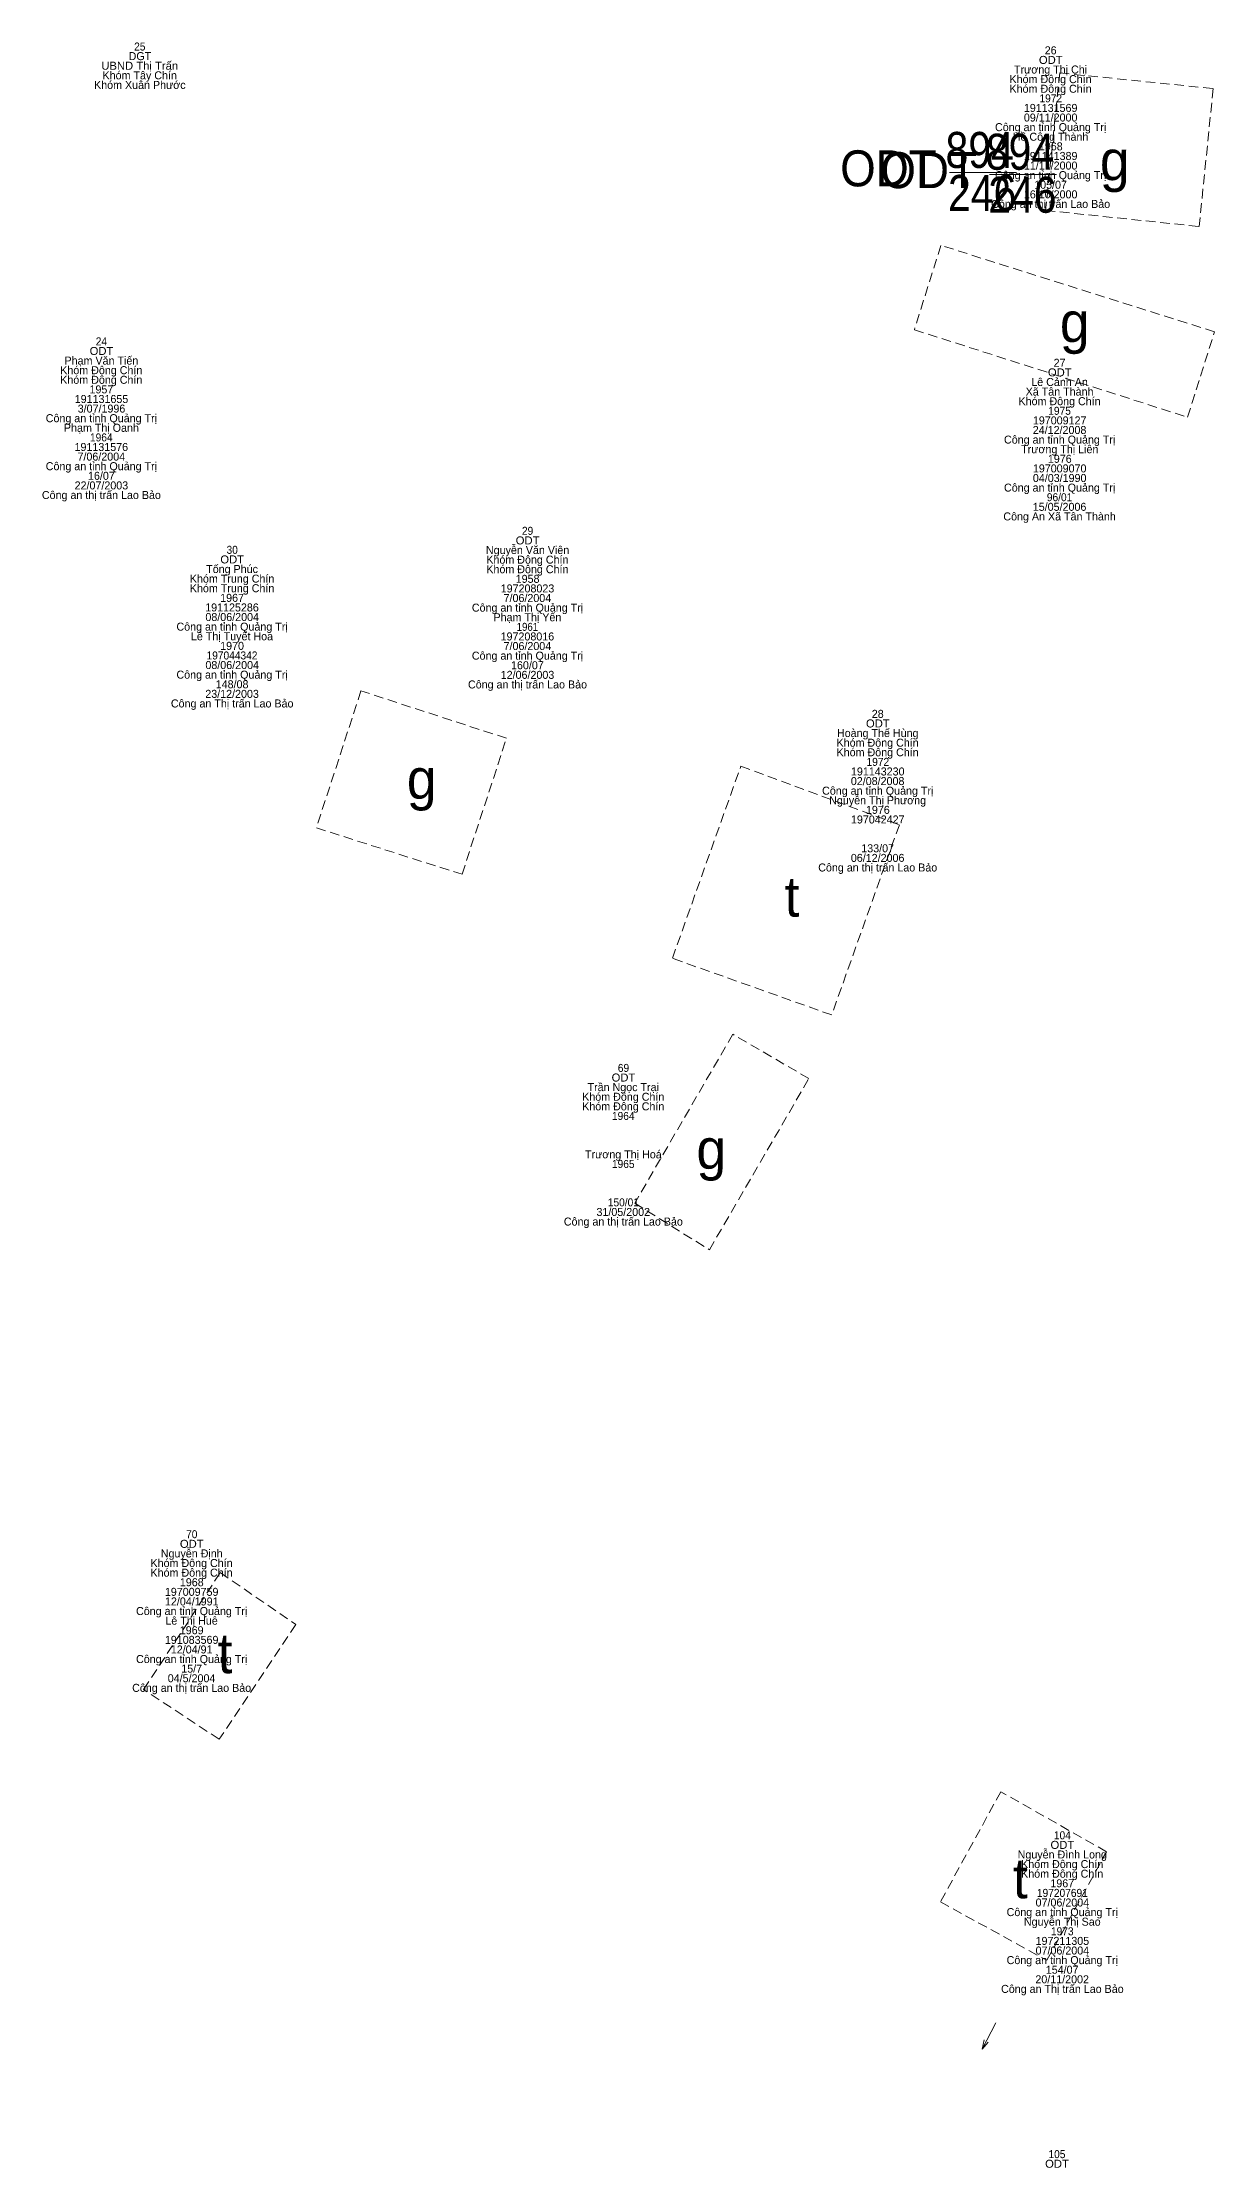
# Model space of a CAD drawing. Header units: metres. Extents: x 537497 to 538007, y 1836993 to 1837512.
# Drawn here: x 537945.2 to 538003.7, y 1837397.4 to 1837503.4 of the extents above; entities that cross this region are included whole.
import ezdxf
from ezdxf.enums import TextEntityAlignment as Align

# ---------------------------------------------------------------- set-up
doc = ezdxf.new("R2010")
doc.units = ezdxf.units.M
doc.header["$LTSCALE"] = 0.16
doc.linetypes.add('MEDIUM_DASHED', pattern=[4.5, 3, -1.5])
doc.layers.add('14', color=7, linetype='MEDIUM_DASHED', lineweight=13)
doc.layers.add('16', color=7, linetype='Continuous', lineweight=13)
doc.layers.add('15', color=7, linetype='Continuous')

msp = doc.modelspace()

# ---------------------------------------------------------------- linework, layer by layer
at = {"layer": '14', "linetype": 'Continuous'}
for p, q in [((537990.49, 1837496.86), (537993.84, 1837496.86)), ((537992.5, 1837496.77), (537995.85, 1837496.77))]:
    msp.add_line(p, q, dxfattribs=at)
at = {"layer": '14'}
for p, q in [((537990.07, 1837493.22), (537988.74, 1837489)), ((538003.74, 1837488.9), (537990.07, 1837493.22)), ((537988.74, 1837489), (538002.39, 1837484.63)), ((538002.39, 1837484.63), (538003.74, 1837488.9)), ((537979.67, 1837453.78), (537974.77, 1837445.34)), ((537983.47, 1837451.57), (537979.67, 1837453.78))]:
    msp.add_line(p, q, dxfattribs=at)
for points in [[(537996, 1837501.84), (537995.3, 1837494.97), (538002.97, 1837494.16)], [(537996, 1837501.84), (538003.67, 1837501.06), (538002.97, 1837494.16)], [(537974.77, 1837445.34), (537978.5, 1837443.01), (537983.47, 1837451.57)]]:
    msp.add_lwpolyline(points, dxfattribs=at)
for points in [[(537961.09, 1837470.95), (537958.86, 1837464.1), (537966.14, 1837461.78), (537968.36, 1837468.58)], [(537980.07, 1837467.19), (537987.99, 1837464.26), (537984.61, 1837454.75), (537976.65, 1837457.58)], [(537954.06, 1837426.87), (537957.83, 1837424.28), (537954.01, 1837418.54), (537950.23, 1837421.02)], [(537998.34, 1837412.92), (537993.06, 1837415.92), (537990.04, 1837410.41), (537995.36, 1837407.49)]]:
    msp.add_lwpolyline(points, close=True, dxfattribs=at)
at = {"layer": '16'}
msp.add_line((537992.12, 1837403.04), (537992.22, 1837403.51), dxfattribs=at)
msp.add_lwpolyline([(537992.81, 1837404.37), (537992.12, 1837403.04), (537992.43, 1837403.39)], dxfattribs=at)

# ---------------------------------------------------------------- texts
at = {"layer": '14'}
for s, width, p in [('894', 0.85, (537992.005, 1837497.09)), ('894', 0.85, (537994.015, 1837497)), ('ODT', 0.95, (537987.445, 1837496.17)), ('ODT', 0.95, (537989.455, 1837496.08)), ('246', 0.85, (537992.13, 1837494.94)), ('246', 0.85, (537994.14, 1837494.85))]:
    msp.add_text(s, height=1.8, dxfattribs=dict(at, width=width)).set_placement(p, align=Align.CENTER)
at = {"layer": '15'}
for s, p in [('DGT', (537950.045, 1837502.48)), ('26', (537995.55, 1837502.77)), ('Khóm Tây Chín', (537950.035, 1837501.52)), ('Trương Thị Chi', (537995.545, 1837501.81)), ('Khóm Xuân Phước', (537950.04, 1837501.04)), ('Khóm Đông Chín', (537995.545, 1837501.33)), ('Khóm Đông Chín', (537995.545, 1837500.85)), ('09/11/2000', (537995.55, 1837499.41)), ('191131569', (537995.55, 1837499.89)), ('Công an tỉnh Quảng Trị', (537995.55, 1837498.93)), ('Hồ Công Thành', (537995.545, 1837498.45)), ('191141389', (537995.55, 1837497.49)), ('1968', (537995.555, 1837497.97)), ('Công an tỉnh Quảng Trị', (537995.55, 1837496.53)), ('11/11/2000', (537995.55, 1837497.01)), ('Công an thị trấn Lao Bảo', (537995.55, 1837495.09)), ('16/10/2000', (537995.55, 1837495.57)), ('105/07', (537995.545, 1837496.05)), ('Khóm Đông Chín', (537948.115, 1837486.78)), ('Phạm Văn Tiến', (537948.12, 1837487.26)), ('27', (537995.995, 1837487.15)), ('Khóm Đông Chín', (537948.115, 1837486.3)), ('1957', (537948.12, 1837485.82)), ('Xã Tân Thành', (537995.995, 1837485.71)), ('Lê Cảnh An', (537995.995, 1837486.19)), ('191131655', (537948.125, 1837485.34)), ('3/07/1996', (537948.125, 1837484.86)), ('Khóm Đông Chín', (537995.995, 1837485.23)), ('Công an tỉnh Quảng Trị', (537948.12, 1837484.38)), ('Phạm Thị Oanh', (537948.12, 1837483.9)), ('24/12/2008', (537995.995, 1837483.79)), ('197009127', (537996, 1837484.27)), ('191131576', (537948.115, 1837482.94)), ('7/06/2004', (537948.115, 1837482.46)), ('Công an tỉnh Quảng Trị', (537996, 1837483.31)), ('Trương Thị Liên', (537996.005, 1837482.83)), ('1976', (537996.005, 1837482.35)), ('Công an tỉnh Quảng Trị', (537948.12, 1837481.98)), ('16/07', (537948.12, 1837481.5)), ('04/03/1990', (537996, 1837481.39)), ('197009070', (537996, 1837481.87)), ('Công an thị trấn Lao Bảo', (537948.12, 1837480.54)), ('22/07/2003', (537948.12, 1837481.02)), ('Công an tỉnh Quảng Trị', (537996, 1837480.91)), ('Công An Xã Tân Thành', (537995.995, 1837479.47)), ('15/05/2006', (537995.995, 1837479.95)), ('Nguyễn Văn Viên', (537969.415, 1837477.79)), ('Khóm Đông Chín', (537969.405, 1837477.31)), ('Khóm Trung Chín', (537954.65, 1837476.36)), ('Tống Phúc', (537954.65, 1837476.84)), ('Khóm Đông Chín', (537969.405, 1837476.83)), ('1958', (537969.415, 1837476.35)), ('Khóm Trung Chín', (537954.65, 1837475.88)), ('191125286', (537954.645, 1837474.92)), ('1967', (537954.65, 1837475.4)), ('Công an tỉnh Quảng Trị', (537969.41, 1837474.91)), ('197208023', (537969.41, 1837475.87)), ('7/06/2004', (537969.405, 1837475.39)), ('Công an tỉnh Quảng Trị', (537954.65, 1837473.96)), ('08/06/2004', (537954.655, 1837474.44)), ('Phạm Thị Yến', (537969.405, 1837474.43)), ('Lê Thị Tuyết Hoa', (537954.645, 1837473.48)), ('1970', (537954.65, 1837473)), ('197208016', (537969.405, 1837473.47)), ('7/06/2004', (537969.405, 1837472.99)), ('08/06/2004', (537954.655, 1837472.04)), ('Công an tỉnh Quảng Trị', (537969.41, 1837472.51)), ('160/07', (537969.405, 1837472.03)), ('Công an tỉnh Quảng Trị', (537954.65, 1837471.56)), ('148/08', (537954.65, 1837471.08)), ('Công an thị trấn Lao Bảo', (537969.41, 1837471.07)), ('12/06/2003', (537969.41, 1837471.55)), ('Công an Thị trấn Lao Bảo', (537954.655, 1837470.12)), ('23/12/2003', (537954.65, 1837470.6)), ('28', (537986.91, 1837469.6)), ('Hoàng Thế Hùng', (537986.91, 1837468.64)), ('Khóm Đông Chín', (537986.905, 1837468.16)), ('Khóm Đông Chín', (537986.905, 1837467.68)), ('191143230', (537986.91, 1837466.72)), ('Công an tỉnh Quảng Trị', (537986.91, 1837465.76)), ('Nguyễn Thị Phương', (537986.905, 1837465.28)), ('02/08/2008', (537986.905, 1837466.24)), ('197042427', (537986.91, 1837464.32)), ('1976', (537986.915, 1837464.8)), ('06/12/2006', (537986.905, 1837462.4)), ('133/07', (537986.905, 1837462.88)), ('Công an thị trấn Lao Bảo', (537986.91, 1837461.92)), ('Trần Ngọc Trại', (537974.195, 1837450.94)), ('Khóm Đông Chín', (537974.195, 1837450.46)), ('Khóm Đông Chín', (537974.195, 1837449.98)), ('Trương Thị Hoá', (537974.2, 1837447.58)), ('Công an thị trấn Lao Bảo', (537974.2, 1837444.22)), ('31/05/2002', (537974.195, 1837444.7)), ('Nguyễn Định', (537952.635, 1837427.63)), ('Khóm Đông Chín', (537952.625, 1837427.15)), ('Khóm Đông Chín', (537952.625, 1837426.67)), ('1968', (537952.635, 1837426.19)), ('197009759', (537952.63, 1837425.71)), ('12/04/1991', (537952.635, 1837425.23)), ('Công an tỉnh Quảng Trị', (537952.63, 1837424.75)), ('Lê Thị Huê', (537952.625, 1837424.27)), ('191083569', (537952.63, 1837423.31)), ('1969', (537952.63, 1837423.79)), ('Công an tỉnh Quảng Trị', (537952.63, 1837422.35)), ('12/04/91', (537952.63, 1837422.83)), ('Công an thị trấn Lao Bảo', (537952.63, 1837420.91)), ('04/5/2004', (537952.625, 1837421.39)), ('15/7', (537952.63, 1837421.87)), ('Nguyễn Đình Long', (537996.13, 1837412.58)), ('Khóm Đông Chín', (537996.125, 1837412.1)), ('Khóm Đông Chín', (537996.125, 1837411.62)), ('1967', (537996.13, 1837411.14)), ('Công an tỉnh Quảng Trị', (537996.13, 1837409.7)), ('Nguyễn Thị Sao', (537996.13, 1837409.22)), ('07/06/2004', (537996.135, 1837410.18)), ('197211305', (537996.135, 1837408.26)), ('Công an tỉnh Quảng Trị', (537996.13, 1837407.3)), ('07/06/2004', (537996.135, 1837407.78)), ('20/11/2002', (537996.125, 1837406.34)), ('154/07', (537996.125, 1837406.82)), ('Công an Thị trấn Lao Bảo', (537996.135, 1837405.86))]:
    msp.add_text(s, height=0.4, dxfattribs=at).set_placement(p, align=Align.CENTER)
for s, width, p in [('25', 0.95, (537950.04, 1837502.96)), ('UBND Thị Trấn', 1.05, (537950.035, 1837502)), ('ODT', 1.05, (537995.555, 1837502.29)), ('1972', 0.95, (537995.555, 1837500.37)), ('ODT', 1.05, (537948.125, 1837487.74)), ('24', 0.95, (537948.12, 1837488.22)), ('ODT', 1.05, (537996.005, 1837486.67)), ('1975', 0.95, (537995.995, 1837484.75)), ('1964', 0.95, (537948.115, 1837483.42)), ('96/01', 0.95, (537995.995, 1837480.43)), ('ODT', 1.05, (537969.415, 1837478.27)), ('29', 0.95, (537969.415, 1837478.75)), ('ODT', 1.05, (537954.655, 1837477.32)), ('30', 0.95, (537954.655, 1837477.8)), ('1961', 0.9, (537969.405, 1837473.95)), ('197044342', 0.95, (537954.645, 1837472.52)), ('ODT', 1.05, (537986.915, 1837469.12)), ('1972', 0.95, (537986.915, 1837467.2)), ('69', 0.95, (537974.205, 1837451.9)), ('ODT', 1.05, (537974.205, 1837451.42)), ('1964', 0.95, (537974.195, 1837449.5)), ('1965', 0.95, (537974.195, 1837447.1)), ('150/01', 0.95, (537974.2, 1837445.18)), ('70', 0.95, (537952.635, 1837428.59)), ('ODT', 1.05, (537952.635, 1837428.11)), ('104', 0.95, (537996.135, 1837413.54)), ('ODT', 1.05, (537996.135, 1837413.06)), ('197207691', 0.95, (537996.135, 1837410.66)), ('1973', 0.95, (537996.13, 1837408.74)), ('105', 0.95, (537995.865, 1837397.6)), ('ODT', 1.05, (537995.865, 1837397.12))]:
    msp.add_text(s, height=0.4, dxfattribs=dict(at, width=width)).set_placement(p, align=Align.CENTER)
at = {"layer": '16'}
for s, p in [('g', (537998.01, 1837496.47)), ('g', (537996.01, 1837488.38)), ('g', (537963.38, 1837465.55)), ('t', (537982.26, 1837459.66)), ('g', (537977.85, 1837447.05)), ('t', (537953.93, 1837421.84)), ('t', (537993.66, 1837410.59))]:
    msp.add_text(s, height=2, dxfattribs=at).set_placement(p)

doc.saveas('drawing.dxf')
